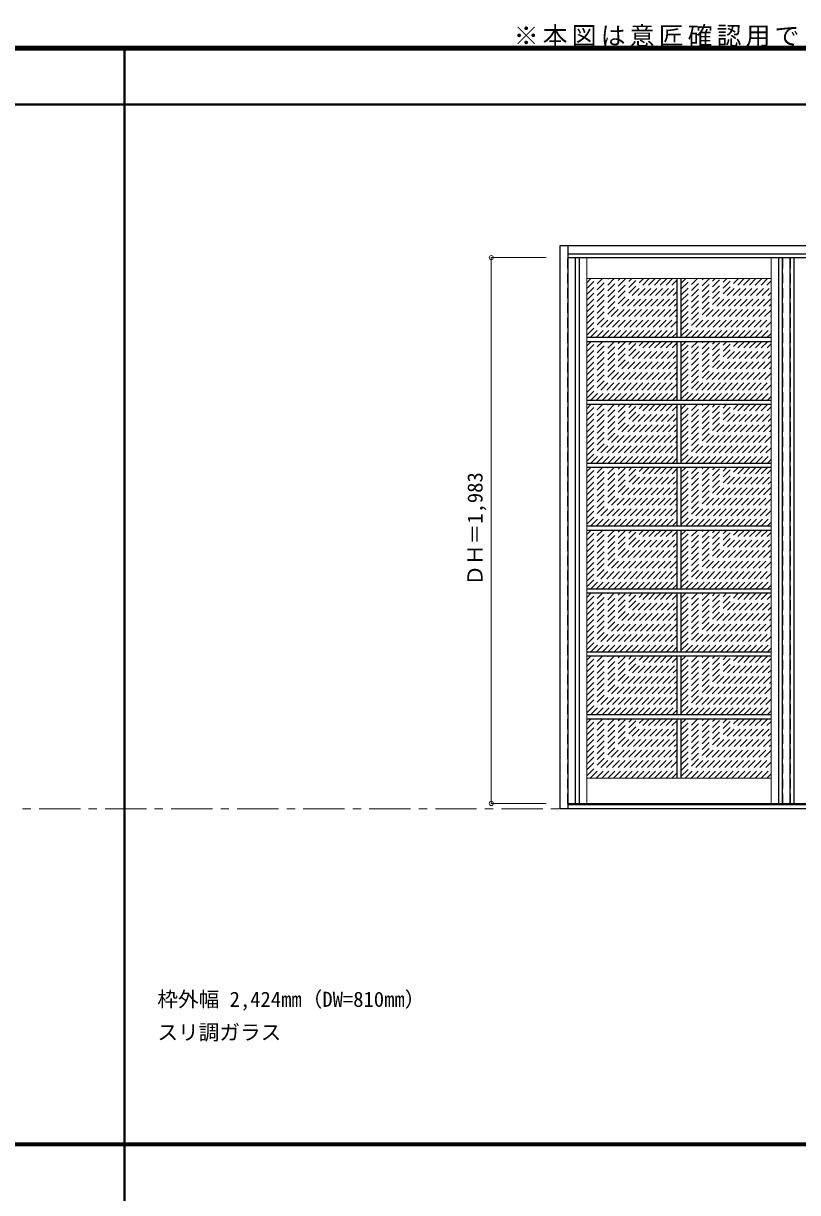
# Model space of a CAD drawing. Units: millimetres, scale not verified. Extents: x -6000 to 5700, y -4307 to 4260.
# Drawn here: x -267 to 2546, y 12 to 4260 of the extents above; entities that cross this region are included whole.
import ezdxf
from ezdxf.enums import TextEntityAlignment as Align

# ---------------------------------------------------------------- set-up
doc = ezdxf.new("R2010")
doc.units = ezdxf.units.MM
doc.header["$LTSCALE"] = 30
doc.header["$PDMODE"] = 32
doc.header["$PDSIZE"] = 15
doc.linetypes.add('CHAIN1', pattern=[8, 5, -1, 1, -1])
doc.linetypes.add('DASHED1', pattern=[1.8, 1.2, -0.6])
for name, color, linetype, lineweight in [('0-1_通り芯', 7, 'CHAIN1', 18), ('0-2_扉', 4, 'DASHED1', 9), ('0-3_仕上げ', 3, 'Continuous', 25), ('0-4_枠', 3, 'Continuous', 25), ('0-B_寸法', 4, 'Continuous', 9), ('0-C_ハッチ', 4, 'DASHED1', 9), ('F-1_枠', 6, 'Continuous', 40)]:
    doc.layers.add(name, color=color, linetype=linetype, lineweight=lineweight)
doc.layers.add('0-A_文字', color=7, linetype='Continuous')
doc.styles.add('ＭＳ ゴシック', font='')
doc.styles.get('ＭＳ ゴシック').set_extended_font_data('MS Gothic')

msp = doc.modelspace()

# ---------------------------------------------------------------- linework, layer by layer
at = {"layer": '0-1_通り芯'}
msp.add_line((-5490, 1406), (5690, 1406), dxfattribs=at)
at = {"layer": '0-2_扉'}
for p, q in [((1710, 3409), (1713, 3409)), ((2520, 1426), (2520, 3409))]:
    msp.add_line(p, q, dxfattribs=at)
at = {"layer": '0-2_扉', "color": 3, "linetype": 'Continuous', "lineweight": 25}
for p, q in [((1713, 3409), (4077, 3409)), ((2490, 3409), (2490, 1426)), ((1713, 1426), (4077, 1426))]:
    msp.add_line(p, q, dxfattribs=at)
at = {"layer": '0-2_扉'}
msp.add_lwpolyline([(1713, 1426), (1710, 1426), (1710, 3409)], dxfattribs=at)
at = {"layer": '0-3_仕上げ'}
for p, q in [((1737.5, 3409), (1737.5, 1426)), ((1752.5, 3409), (1752.5, 1426)), ((2477.5, 1426), (2477.5, 3409)), ((2517.5, 3409), (2517.5, 1426)), ((2532.5, 3409), (2532.5, 1426)), ((2107.5, 3333), (2107.5, 3118.5)), ((2122.5, 3333), (2122.5, 3118.5)), ((2450, 3118.5), (1780, 3118.5)), ((2450, 3103.5), (1780, 3103.5)), ((2107.5, 3103.5), (2107.5, 2890)), ((2122.5, 3103.5), (2122.5, 2890)), ((2450, 2890), (1780, 2890)), ((2450, 2875), (1780, 2875)), ((2107.5, 2875), (2107.5, 2661.5)), ((2122.5, 2875), (2122.5, 2661.5)), ((2450, 2661.5), (1780, 2661.5)), ((2450, 2646.5), (1780, 2646.5)), ((2107.5, 2646.5), (2107.5, 2433)), ((2122.5, 2646.5), (2122.5, 2433)), ((2450, 2433), (1780, 2433)), ((2450, 2418), (1780, 2418)), ((2107.5, 2418), (2107.5, 2204.5)), ((2122.5, 2418), (2122.5, 2204.5)), ((2450, 2204.5), (1780, 2204.5)), ((2450, 2189.5), (1780, 2189.5)), ((2107.5, 2189.5), (2107.5, 1976)), ((2122.5, 2189.5), (2122.5, 1976)), ((2450, 1976), (1780, 1976)), ((2450, 1961), (1780, 1961)), ((2107.5, 1961), (2107.5, 1747.5)), ((2122.5, 1961), (2122.5, 1747.5)), ((2450, 1747.5), (1780, 1747.5)), ((2450, 1732.5), (1780, 1732.5)), ((2107.5, 1732.5), (2107.5, 1518)), ((2122.5, 1732.5), (2122.5, 1518))]:
    msp.add_line(p, q, dxfattribs=at)
at = {"layer": '0-3_仕上げ', "color": 7, "lineweight": 18}
for p, q in [((1780, 3409), (1780, 1426)), ((2450, 1426), (2450, 3409)), ((2450, 3333), (1780, 3333)), ((2450, 1518), (1780, 1518))]:
    msp.add_line(p, q, dxfattribs=at)
at = {"layer": '0-3_仕上げ', "color": 4, "linetype": 'DASHED1', "lineweight": 9}
msp.add_line((2492.5, 1426), (2492.5, 3409), dxfattribs=at)
at = {"layer": '0-4_枠'}
for p, q in [((1683, 3453), (4107, 3453)), ((1683, 1406), (1683, 3453)), ((1713, 1406), (1713, 3453)), ((1713, 3423), (4077, 3423)), ((4107, 1406), (1683, 1406)), ((4077, 1421), (1713, 1421))]:
    msp.add_line(p, q, dxfattribs=at)
at = {"layer": '0-B_寸法'}
for p, q in [((1433, 3409), (1433, 1426)), ((1433, 3409), (1633, 3409)), ((1433, 1426), (1633, 1426))]:
    msp.add_line(p, q, dxfattribs=at)
at = {"layer": '0-B_寸法', "color": 7}
for p in [(1433, 3409), (1433, 1426)]:
    msp.add_point(p, dxfattribs=at)
at = {"layer": '0-C_ハッチ'}
for p, q in [((1780, 3317.85), (1795.15, 3333)), ((1780, 3126.93), (1986.07, 3333)), ((1780, 3148.14), (1964.86, 3333)), ((1780, 3169.35), (1943.65, 3333)), ((1780, 3190.57), (1922.43, 3333)), ((1780, 3211.78), (1901.22, 3333)), ((1780, 3232.99), (1880.01, 3333)), ((1780, 3254.21), (1858.79, 3333)), ((1780, 3275.42), (1837.58, 3333)), ((1780, 3296.63), (1816.37, 3333)), ((1792.79, 3118.5), (2007.29, 3333)), ((1814, 3118.5), (2028.5, 3333)), ((1835.21, 3118.5), (2049.71, 3333)), ((1856.43, 3118.5), (2070.93, 3333)), ((1877.64, 3118.5), (2092.14, 3333)), ((1898.85, 3118.5), (2107.5, 3327.15)), ((2122.5, 3124.35), (2331.15, 3333)), ((2122.5, 3145.57), (2309.93, 3333)), ((2122.5, 3166.78), (2288.72, 3333)), ((2122.5, 3187.99), (2267.51, 3333)), ((2122.5, 3209.21), (2246.29, 3333)), ((2122.5, 3230.42), (2225.08, 3333)), ((2122.5, 3251.63), (2203.87, 3333)), ((2122.5, 3272.85), (2182.65, 3333)), ((2122.5, 3294.06), (2161.44, 3333)), ((2122.5, 3315.27), (2140.23, 3333)), ((2137.86, 3118.5), (2352.36, 3333)), ((2159.07, 3118.5), (2373.57, 3333)), ((2180.29, 3118.5), (2394.79, 3333)), ((2201.5, 3118.5), (2416, 3333)), ((2222.71, 3118.5), (2437.21, 3333)), ((2243.93, 3118.5), (2450, 3324.57)), ((1920.07, 3118.5), (2107.5, 3305.93)), ((1941.28, 3118.5), (2107.5, 3284.72)), ((2265.14, 3118.5), (2450, 3303.36)), ((2286.35, 3118.5), (2450, 3282.15)), ((1962.49, 3118.5), (2107.5, 3263.51)), ((1983.7, 3118.5), (2107.5, 3242.29)), ((2307.57, 3118.5), (2450, 3260.93)), ((2328.78, 3118.5), (2450, 3239.72)), ((2004.92, 3118.5), (2107.5, 3221.08)), ((2026.13, 3118.5), (2107.5, 3199.87)), ((2349.99, 3118.5), (2450, 3218.51)), ((2371.2, 3118.5), (2450, 3197.29)), ((2047.34, 3118.5), (2107.5, 3178.65)), ((2068.56, 3118.5), (2107.5, 3157.44)), ((2392.42, 3118.5), (2450, 3176.08)), ((2413.63, 3118.5), (2450, 3154.87)), ((1780, 2897.93), (1985.57, 3103.5)), ((1780, 2919.14), (1964.36, 3103.5)), ((1780, 2940.35), (1943.15, 3103.5)), ((1780, 2961.57), (1921.93, 3103.5)), ((1780, 2982.78), (1900.72, 3103.5)), ((1780, 3003.99), (1879.51, 3103.5)), ((1780, 3025.21), (1858.29, 3103.5)), ((1780, 3046.42), (1837.08, 3103.5)), ((1780, 3067.63), (1815.87, 3103.5)), ((1780, 3088.85), (1794.65, 3103.5)), ((1793.29, 2890), (2006.79, 3103.5)), ((1814.5, 2890), (2028, 3103.5)), ((1835.71, 2890), (2049.21, 3103.5)), ((1856.93, 2890), (2070.43, 3103.5)), ((1878.14, 2890), (2091.64, 3103.5)), ((2089.77, 3118.5), (2107.5, 3136.23)), ((2122.5, 2895.35), (2330.65, 3103.5)), ((2122.5, 2916.57), (2309.43, 3103.5)), ((2122.5, 2937.78), (2288.22, 3103.5)), ((2122.5, 2958.99), (2267.01, 3103.5)), ((2122.5, 2980.21), (2245.79, 3103.5)), ((2122.5, 3001.42), (2224.58, 3103.5)), ((2122.5, 3022.63), (2203.37, 3103.5)), ((2122.5, 3043.85), (2182.15, 3103.5)), ((2122.5, 3065.06), (2160.94, 3103.5)), ((2122.5, 3086.27), (2139.73, 3103.5)), ((2138.36, 2890), (2351.86, 3103.5)), ((2159.57, 2890), (2373.07, 3103.5)), ((2180.79, 2890), (2394.29, 3103.5)), ((2202, 2890), (2415.5, 3103.5)), ((2223.21, 2890), (2436.71, 3103.5)), ((2434.84, 3118.5), (2450, 3133.65)), ((1899.35, 2890), (2107.5, 3098.15)), ((1920.57, 2890), (2107.5, 3076.93)), ((2244.43, 2890), (2450, 3095.57)), ((2265.64, 2890), (2450, 3074.36)), ((1941.78, 2890), (2107.5, 3055.72)), ((1962.99, 2890), (2107.5, 3034.51)), ((2286.85, 2890), (2450, 3053.15)), ((2308.07, 2890), (2450, 3031.93)), ((1984.2, 2890), (2107.5, 3013.29)), ((2005.42, 2890), (2107.5, 2992.08)), ((2329.28, 2890), (2450, 3010.72)), ((2350.49, 2890), (2450, 2989.51)), ((2026.63, 2890), (2107.5, 2970.87)), ((2047.84, 2890), (2107.5, 2949.65)), ((2371.7, 2890), (2450, 2968.29)), ((2392.92, 2890), (2450, 2947.08)), ((2069.06, 2890), (2107.5, 2928.44)), ((2090.27, 2890), (2107.5, 2907.23)), ((2414.13, 2890), (2450, 2925.87)), ((2435.34, 2890), (2450, 2904.65)), ((1780, 2669.43), (1985.57, 2875)), ((1780, 2690.64), (1964.36, 2875)), ((1780, 2711.85), (1943.15, 2875)), ((1780, 2733.07), (1921.93, 2875)), ((1780, 2754.28), (1900.72, 2875)), ((1780, 2775.49), (1879.51, 2875)), ((1780, 2796.71), (1858.29, 2875)), ((1780, 2817.92), (1837.08, 2875)), ((1780, 2839.13), (1815.87, 2875)), ((1780, 2860.35), (1794.65, 2875)), ((1793.29, 2661.5), (2006.79, 2875)), ((1814.5, 2661.5), (2028, 2875)), ((1835.71, 2661.5), (2049.21, 2875)), ((1856.93, 2661.5), (2070.43, 2875)), ((1878.14, 2661.5), (2091.64, 2875)), ((1899.35, 2661.5), (2107.5, 2869.65)), ((1920.57, 2661.5), (2107.5, 2848.43)), ((2122.5, 2666.85), (2330.65, 2875)), ((2122.5, 2688.07), (2309.43, 2875)), ((2122.5, 2709.28), (2288.22, 2875)), ((2122.5, 2730.49), (2267.01, 2875)), ((2122.5, 2751.71), (2245.79, 2875)), ((2122.5, 2772.92), (2224.58, 2875)), ((2122.5, 2794.13), (2203.37, 2875)), ((2122.5, 2815.35), (2182.15, 2875)), ((2122.5, 2836.56), (2160.94, 2875)), ((2122.5, 2857.77), (2139.73, 2875)), ((2138.36, 2661.5), (2351.86, 2875)), ((2159.57, 2661.5), (2373.07, 2875)), ((2180.79, 2661.5), (2394.29, 2875)), ((2202, 2661.5), (2415.5, 2875)), ((2223.21, 2661.5), (2436.71, 2875)), ((2244.43, 2661.5), (2450, 2867.07)), ((1941.78, 2661.5), (2107.5, 2827.22)), ((1962.99, 2661.5), (2107.5, 2806.01)), ((2265.64, 2661.5), (2450, 2845.86)), ((2286.85, 2661.5), (2450, 2824.65)), ((1984.2, 2661.5), (2107.5, 2784.79)), ((2005.42, 2661.5), (2107.5, 2763.58)), ((2308.07, 2661.5), (2450, 2803.43)), ((2329.28, 2661.5), (2450, 2782.22)), ((2026.63, 2661.5), (2107.5, 2742.37)), ((2047.84, 2661.5), (2107.5, 2721.15)), ((2350.49, 2661.5), (2450, 2761.01)), ((2371.7, 2661.5), (2450, 2739.79)), ((2069.06, 2661.5), (2107.5, 2699.94)), ((2090.27, 2661.5), (2107.5, 2678.73)), ((2392.92, 2661.5), (2450, 2718.58)), ((2414.13, 2661.5), (2450, 2697.37)), ((1780, 2440.93), (1985.57, 2646.5)), ((1780, 2462.14), (1964.36, 2646.5)), ((1780, 2483.35), (1943.15, 2646.5)), ((1780, 2504.57), (1921.93, 2646.5)), ((1780, 2525.78), (1900.72, 2646.5)), ((1780, 2546.99), (1879.51, 2646.5)), ((1780, 2568.21), (1858.29, 2646.5)), ((1780, 2589.42), (1837.08, 2646.5)), ((1780, 2610.63), (1815.87, 2646.5)), ((1780, 2631.85), (1794.65, 2646.5)), ((1793.29, 2433), (2006.79, 2646.5)), ((1814.5, 2433), (2028, 2646.5)), ((1835.71, 2433), (2049.21, 2646.5)), ((1856.93, 2433), (2070.43, 2646.5)), ((1878.14, 2433), (2091.64, 2646.5)), ((1899.35, 2433), (2107.5, 2641.15)), ((2122.5, 2438.35), (2330.65, 2646.5)), ((2122.5, 2459.57), (2309.43, 2646.5)), ((2122.5, 2480.78), (2288.22, 2646.5)), ((2122.5, 2501.99), (2267.01, 2646.5)), ((2122.5, 2523.21), (2245.79, 2646.5)), ((2122.5, 2544.42), (2224.58, 2646.5)), ((2122.5, 2565.63), (2203.37, 2646.5)), ((2122.5, 2586.85), (2182.15, 2646.5)), ((2122.5, 2608.06), (2160.94, 2646.5)), ((2122.5, 2629.27), (2139.73, 2646.5)), ((2138.36, 2433), (2351.86, 2646.5)), ((2159.57, 2433), (2373.07, 2646.5)), ((2180.79, 2433), (2394.29, 2646.5)), ((2202, 2433), (2415.5, 2646.5)), ((2223.21, 2433), (2436.71, 2646.5)), ((2244.43, 2433), (2450, 2638.57)), ((2435.34, 2661.5), (2450, 2676.15)), ((1920.57, 2433), (2107.5, 2619.93)), ((1941.78, 2433), (2107.5, 2598.72)), ((2265.64, 2433), (2450, 2617.36)), ((2286.85, 2433), (2450, 2596.15)), ((1962.99, 2433), (2107.5, 2577.51)), ((1984.2, 2433), (2107.5, 2556.29)), ((2308.07, 2433), (2450, 2574.93)), ((2329.28, 2433), (2450, 2553.72)), ((2005.42, 2433), (2107.5, 2535.08)), ((2026.63, 2433), (2107.5, 2513.87)), ((2350.49, 2433), (2450, 2532.51)), ((2371.7, 2433), (2450, 2511.29)), ((2047.84, 2433), (2107.5, 2492.65)), ((2069.06, 2433), (2107.5, 2471.44)), ((2392.92, 2433), (2450, 2490.08)), ((2414.13, 2433), (2450, 2468.87)), ((2090.27, 2433), (2107.5, 2450.23)), ((2435.34, 2433), (2450, 2447.65)), ((1780, 2212.43), (1985.57, 2418)), ((1780, 2233.64), (1964.36, 2418)), ((1780, 2254.85), (1943.15, 2418)), ((1780, 2276.07), (1921.93, 2418)), ((1780, 2297.28), (1900.72, 2418)), ((1780, 2318.49), (1879.51, 2418)), ((1780, 2339.71), (1858.29, 2418)), ((1780, 2360.92), (1837.08, 2418)), ((1780, 2382.13), (1815.87, 2418)), ((1780, 2403.35), (1794.65, 2418)), ((1793.29, 2204.5), (2006.79, 2418)), ((1814.5, 2204.5), (2028, 2418)), ((1835.71, 2204.5), (2049.21, 2418)), ((1856.93, 2204.5), (2070.43, 2418)), ((1878.14, 2204.5), (2091.64, 2418)), ((1899.35, 2204.5), (2107.5, 2412.65)), ((1920.57, 2204.5), (2107.5, 2391.43)), ((2122.5, 2209.85), (2330.65, 2418)), ((2122.5, 2231.07), (2309.43, 2418)), ((2122.5, 2252.28), (2288.22, 2418)), ((2122.5, 2273.49), (2267.01, 2418)), ((2122.5, 2294.71), (2245.79, 2418)), ((2122.5, 2315.92), (2224.58, 2418)), ((2122.5, 2337.13), (2203.37, 2418)), ((2122.5, 2358.35), (2182.15, 2418)), ((2122.5, 2379.56), (2160.94, 2418)), ((2122.5, 2400.77), (2139.73, 2418)), ((2138.36, 2204.5), (2351.86, 2418)), ((2159.57, 2204.5), (2373.07, 2418)), ((2180.79, 2204.5), (2394.29, 2418)), ((2202, 2204.5), (2415.5, 2418)), ((2223.21, 2204.5), (2436.71, 2418)), ((2244.43, 2204.5), (2450, 2410.07)), ((2265.64, 2204.5), (2450, 2388.86)), ((1941.78, 2204.5), (2107.5, 2370.22)), ((1962.99, 2204.5), (2107.5, 2349.01)), ((2286.85, 2204.5), (2450, 2367.65)), ((2308.07, 2204.5), (2450, 2346.43)), ((1984.2, 2204.5), (2107.5, 2327.79)), ((2005.42, 2204.5), (2107.5, 2306.58)), ((2329.28, 2204.5), (2450, 2325.22)), ((2350.49, 2204.5), (2450, 2304.01)), ((2026.63, 2204.5), (2107.5, 2285.37)), ((2047.84, 2204.5), (2107.5, 2264.15)), ((2371.7, 2204.5), (2450, 2282.79)), ((2392.92, 2204.5), (2450, 2261.58)), ((2069.06, 2204.5), (2107.5, 2242.94)), ((2090.27, 2204.5), (2107.5, 2221.73)), ((2414.13, 2204.5), (2450, 2240.37)), ((2435.34, 2204.5), (2450, 2219.15)), ((1780, 1983.93), (1985.57, 2189.5)), ((1780, 2005.14), (1964.36, 2189.5)), ((1780, 2026.35), (1943.15, 2189.5)), ((1780, 2047.57), (1921.93, 2189.5)), ((1780, 2068.78), (1900.72, 2189.5)), ((1780, 2089.99), (1879.51, 2189.5)), ((1780, 2111.21), (1858.29, 2189.5)), ((1780, 2132.42), (1837.08, 2189.5)), ((1780, 2153.63), (1815.87, 2189.5)), ((1780, 2174.85), (1794.65, 2189.5)), ((1793.29, 1976), (2006.79, 2189.5)), ((1814.5, 1976), (2028, 2189.5)), ((1835.71, 1976), (2049.21, 2189.5)), ((1856.93, 1976), (2070.43, 2189.5)), ((1878.14, 1976), (2091.64, 2189.5)), ((1899.35, 1976), (2107.5, 2184.15)), ((2122.5, 1981.35), (2330.65, 2189.5)), ((2122.5, 2002.57), (2309.43, 2189.5)), ((2122.5, 2023.78), (2288.22, 2189.5)), ((2122.5, 2044.99), (2267.01, 2189.5)), ((2122.5, 2066.21), (2245.79, 2189.5)), ((2122.5, 2087.42), (2224.58, 2189.5)), ((2122.5, 2108.63), (2203.37, 2189.5)), ((2122.5, 2129.85), (2182.15, 2189.5)), ((2122.5, 2151.06), (2160.94, 2189.5)), ((2122.5, 2172.27), (2139.73, 2189.5)), ((2138.36, 1976), (2351.86, 2189.5)), ((2159.57, 1976), (2373.07, 2189.5)), ((2180.79, 1976), (2394.29, 2189.5)), ((2202, 1976), (2415.5, 2189.5)), ((2223.21, 1976), (2436.71, 2189.5)), ((2244.43, 1976), (2450, 2181.57)), ((1920.57, 1976), (2107.5, 2162.93)), ((1941.78, 1976), (2107.5, 2141.72)), ((2265.64, 1976), (2450, 2160.36)), ((2286.85, 1976), (2450, 2139.15)), ((1962.99, 1976), (2107.5, 2120.51)), ((1984.2, 1976), (2107.5, 2099.29)), ((2308.07, 1976), (2450, 2117.93)), ((2329.28, 1976), (2450, 2096.72)), ((2005.42, 1976), (2107.5, 2078.08)), ((2026.63, 1976), (2107.5, 2056.87)), ((2350.49, 1976), (2450, 2075.51)), ((2371.7, 1976), (2450, 2054.29)), ((2047.84, 1976), (2107.5, 2035.65)), ((2069.06, 1976), (2107.5, 2014.44)), ((2392.92, 1976), (2450, 2033.08)), ((2414.13, 1976), (2450, 2011.87)), ((1780, 1755.43), (1985.57, 1961)), ((1780, 1776.64), (1964.36, 1961)), ((1780, 1797.85), (1943.15, 1961)), ((1780, 1819.07), (1921.93, 1961)), ((1780, 1840.28), (1900.72, 1961)), ((1780, 1861.49), (1879.51, 1961)), ((1780, 1882.71), (1858.29, 1961)), ((1780, 1903.92), (1837.08, 1961)), ((1780, 1925.13), (1815.87, 1961)), ((1780, 1946.35), (1794.65, 1961)), ((1793.29, 1747.5), (2006.79, 1961)), ((1814.5, 1747.5), (2028, 1961)), ((1835.71, 1747.5), (2049.21, 1961)), ((1856.93, 1747.5), (2070.43, 1961)), ((1878.14, 1747.5), (2091.64, 1961)), ((1899.35, 1747.5), (2107.5, 1955.65)), ((2090.27, 1976), (2107.5, 1993.23)), ((2122.5, 1752.85), (2330.65, 1961)), ((2122.5, 1774.07), (2309.43, 1961)), ((2122.5, 1795.28), (2288.22, 1961)), ((2122.5, 1816.49), (2267.01, 1961)), ((2122.5, 1837.71), (2245.79, 1961)), ((2122.5, 1858.92), (2224.58, 1961)), ((2122.5, 1880.13), (2203.37, 1961)), ((2122.5, 1901.35), (2182.15, 1961)), ((2122.5, 1922.56), (2160.94, 1961)), ((2122.5, 1943.77), (2139.73, 1961)), ((2138.36, 1747.5), (2351.86, 1961)), ((2159.57, 1747.5), (2373.07, 1961)), ((2180.79, 1747.5), (2394.29, 1961)), ((2202, 1747.5), (2415.5, 1961)), ((2223.21, 1747.5), (2436.71, 1961)), ((2435.34, 1976), (2450, 1990.65)), ((1920.57, 1747.5), (2107.5, 1934.43)), ((1941.78, 1747.5), (2107.5, 1913.22)), ((2244.43, 1747.5), (2450, 1953.07)), ((2265.64, 1747.5), (2450, 1931.86)), ((1962.99, 1747.5), (2107.5, 1892.01)), ((1984.2, 1747.5), (2107.5, 1870.79)), ((2286.85, 1747.5), (2450, 1910.65)), ((2308.07, 1747.5), (2450, 1889.43)), ((2005.42, 1747.5), (2107.5, 1849.58)), ((2026.63, 1747.5), (2107.5, 1828.37)), ((2329.28, 1747.5), (2450, 1868.22)), ((2350.49, 1747.5), (2450, 1847.01)), ((2047.84, 1747.5), (2107.5, 1807.15)), ((2069.06, 1747.5), (2107.5, 1785.94)), ((2371.7, 1747.5), (2450, 1825.79)), ((2392.92, 1747.5), (2450, 1804.58)), ((2090.27, 1747.5), (2107.5, 1764.73)), ((2414.13, 1747.5), (2450, 1783.37)), ((2435.34, 1747.5), (2450, 1762.15)), ((1780, 1526.43), (1986.07, 1732.5)), ((1780, 1547.64), (1964.86, 1732.5)), ((1780, 1568.85), (1943.65, 1732.5)), ((1780, 1590.07), (1922.43, 1732.5)), ((1780, 1611.28), (1901.22, 1732.5)), ((1780, 1632.49), (1880.01, 1732.5)), ((1780, 1653.71), (1858.79, 1732.5)), ((1780, 1674.92), (1837.58, 1732.5)), ((1780, 1696.13), (1816.37, 1732.5)), ((1780, 1717.35), (1795.15, 1732.5)), ((1792.79, 1518), (2007.29, 1732.5)), ((1814, 1518), (2028.5, 1732.5)), ((1835.21, 1518), (2049.71, 1732.5)), ((1856.43, 1518), (2070.93, 1732.5)), ((1877.64, 1518), (2092.14, 1732.5)), ((1898.85, 1518), (2107.5, 1726.65)), ((1920.07, 1518), (2107.5, 1705.43)), ((2122.5, 1523.85), (2331.15, 1732.5)), ((2122.5, 1545.07), (2309.93, 1732.5)), ((2122.5, 1566.28), (2288.72, 1732.5)), ((2122.5, 1587.49), (2267.51, 1732.5)), ((2122.5, 1608.71), (2246.29, 1732.5)), ((2122.5, 1629.92), (2225.08, 1732.5)), ((2122.5, 1651.13), (2203.87, 1732.5)), ((2122.5, 1672.35), (2182.65, 1732.5)), ((2122.5, 1693.56), (2161.44, 1732.5)), ((2122.5, 1714.77), (2140.23, 1732.5)), ((2137.86, 1518), (2352.36, 1732.5)), ((2159.07, 1518), (2373.57, 1732.5)), ((2180.29, 1518), (2394.79, 1732.5)), ((2201.5, 1518), (2416, 1732.5)), ((2222.71, 1518), (2437.21, 1732.5)), ((2243.93, 1518), (2450, 1724.07)), ((2265.14, 1518), (2450, 1702.86)), ((1941.28, 1518), (2107.5, 1684.22)), ((1962.49, 1518), (2107.5, 1663.01)), ((2286.35, 1518), (2450, 1681.65)), ((2307.57, 1518), (2450, 1660.43)), ((1983.7, 1518), (2107.5, 1641.79)), ((2004.92, 1518), (2107.5, 1620.58)), ((2328.78, 1518), (2450, 1639.22)), ((2349.99, 1518), (2450, 1618.01)), ((2026.13, 1518), (2107.5, 1599.37)), ((2047.34, 1518), (2107.5, 1578.15)), ((2371.2, 1518), (2450, 1596.79)), ((2392.42, 1518), (2450, 1575.58)), ((2068.56, 1518), (2107.5, 1556.94)), ((2089.77, 1518), (2107.5, 1535.73)), ((2413.63, 1518), (2450, 1554.37)), ((2434.84, 1518), (2450, 1533.15))]:
    msp.add_line(p, q, dxfattribs=at)
at = {"layer": 'F-1_枠'}
for p, q in [((-6000, 4175), (5700, 4175)), ((-6000, 4170), (5700, 4170)), ((-6000, 4165), (5700, 4165)), ((100, -3790), (100, 4175)), ((-6000, 3965), (5700, 3965)), ((-6000, 190.5), (5700, 190.5)), ((-6000, 187.5), (5700, 187.5)), ((-6000, 184.5), (5700, 184.5))]:
    msp.add_line(p, q, dxfattribs=at)

# ---------------------------------------------------------------- texts
at = {"layer": '0-A_文字', "style": 'ＭＳ ゴシック'}
for s, p in [('枠外幅 2,424mm（DW=810mm）', (220, 670.5)), ('スリ調ガラス', (220, 550.5))]:
    msp.add_text(s, height=54.99, dxfattribs=at).set_placement(p, align=Align.BOTTOM_LEFT)
at = {"layer": '0-A_文字', "insert": (1515, 4175), "char_height": 65.98, "attachment_point": 7, "style": 'ＭＳ ゴシック'}
msp.add_mtext('\\T1.17;※本図は意匠確認用です。\u3000表記の簡略化している部位がございますのでご注意下さい。', dxfattribs=at)
at = {"layer": '0-B_寸法', "color": 7, "style": 'ＭＳ ゴシック'}
msp.add_text('ＤＨ＝1,983', height=54.99, rotation=90, dxfattribs=at).set_placement((1418, 2217.25), align=Align.BOTTOM_LEFT)

doc.saveas('drawing.dxf')
